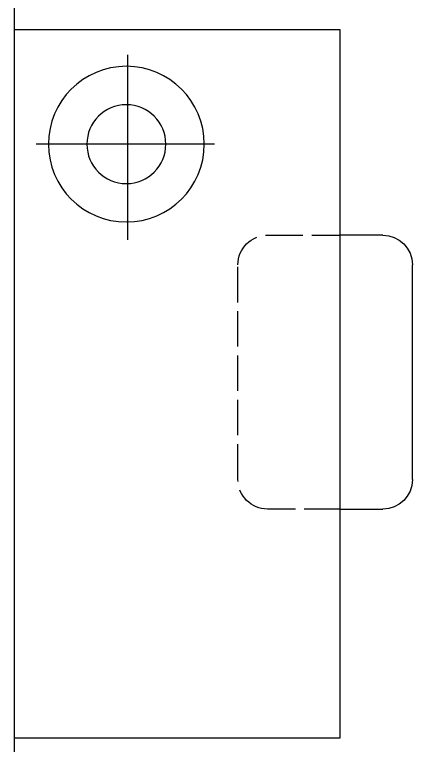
# Model space of a CAD drawing. Header units: centimetres. Extents: x 8510 to 16419, y -974 to 2536.
# Drawn here: x 10100.6 to 10167.9, y 1480.9 to 1604.6 of the extents above; entities that cross this region are included whole.
import ezdxf

# ---------------------------------------------------------------- set-up
doc = ezdxf.new("R2010")
doc.units = ezdxf.units.CM
doc.linetypes.add('ACAD_ISO02W100', pattern=[15, 12, -3])
for name, color, linetype in [('5', 5, 'Continuous'), ('P5', 5, 'Continuous'), ('轴线', 1, 'Continuous')]:
    doc.layers.add(name, color=color, linetype=linetype)

# ---------------------------------------------------------------- blocks, each defined once
blk = doc.blocks.new('13')
at = {"layer": '5'}
for p, q in [((-327332.6, -96330.1, 589.9), (-328532.6, -96330.1, 589.9)), ((-328532.6, -96330.1, 589.9), (-328532.6, -96880.1, 589.9)), ((-327332.6, -96880.1, 589.9), (-327332.6, -96330.1, 589.9)), ((-328338.3, -96668.2, 589.9), (-328338.3, -96366.7, 589.9)), ((-328489.6, -96520.9, 589.9), (-328176, -96520.9, 589.9)), ((-328532.6, -96880.1, 589.9), (-327332.6, -96880.1, 589.9)), ((-328184, -96952.9, 589.9), (-328184, -96880.1, 589.9)), ((-327720.3, -96880.1, 589.9), (-327720.3, -96952.9, 589.9)), ((-327770.3, -97002.9, 589.9), (-328134, -97002.9, 589.9))]:
    blk.add_line(p, q, dxfattribs=at)
at = {"layer": '5', "linetype": 'ACAD_ISO02W100', "ltscale": 5}
for p, q in [((-327770.3, -96707.9, 589.9), (-328134, -96707.9, 589.9)), ((-328184, -96757.9, 589.9), (-328184, -96880.1, 589.9)), ((-327720.3, -96880.1, 589.9), (-327720.3, -96757.9, 589.9))]:
    blk.add_line(p, q, dxfattribs=at)
at = {"layer": '5'}
for radius in [131.8, 66.8]:
    blk.add_circle((-328338.2, -96519.1, 589.9), radius, dxfattribs=at)
at = {"layer": '5', "linetype": 'ACAD_ISO02W100', "ltscale": 5}
for centre, start, end in [((-328134, -96757.9, 589.9), 90, 180), ((-327770.3, -96757.9, 589.9), 0, 90)]:
    blk.add_arc(centre, 50, start, end, dxfattribs=at)
at = {"layer": '5'}
for centre, start, end in [((-328134, -96952.9, 589.9), 180, 270), ((-327770.3, -96952.9, 589.9), 270, 0)]:
    blk.add_arc(centre, 50, start, end, dxfattribs=at)
blk = doc.blocks.new('42')
at = {"layer": '5', "linetype": 'Continuous', "xscale": -1, "rotation": 270}
blk.add_blockref('13', (9862.8, 253949.7, -589.9), dxfattribs=at)
blk = doc.blocks.new('43')
at = {"layer": 'P5'}
blk.add_blockref('42', (0, 0), dxfattribs=at)

msp = doc.modelspace()

# ---------------------------------------------------------------- linework, layer by layer
at = {"layer": '轴线', "color": 7}
msp.add_line((10100.58, 924.63), (10100.58, 1856.13), dxfattribs=at)

# ---------------------------------------------------------------- block references
at = {"layer": 'P5', "color": 7, "xscale": 0.1, "yscale": 0.1, "zscale": 0.1, "rotation": 180}
msp.add_blockref('43', (1453.85, -5856.16), dxfattribs=at)

doc.saveas('drawing.dxf')
